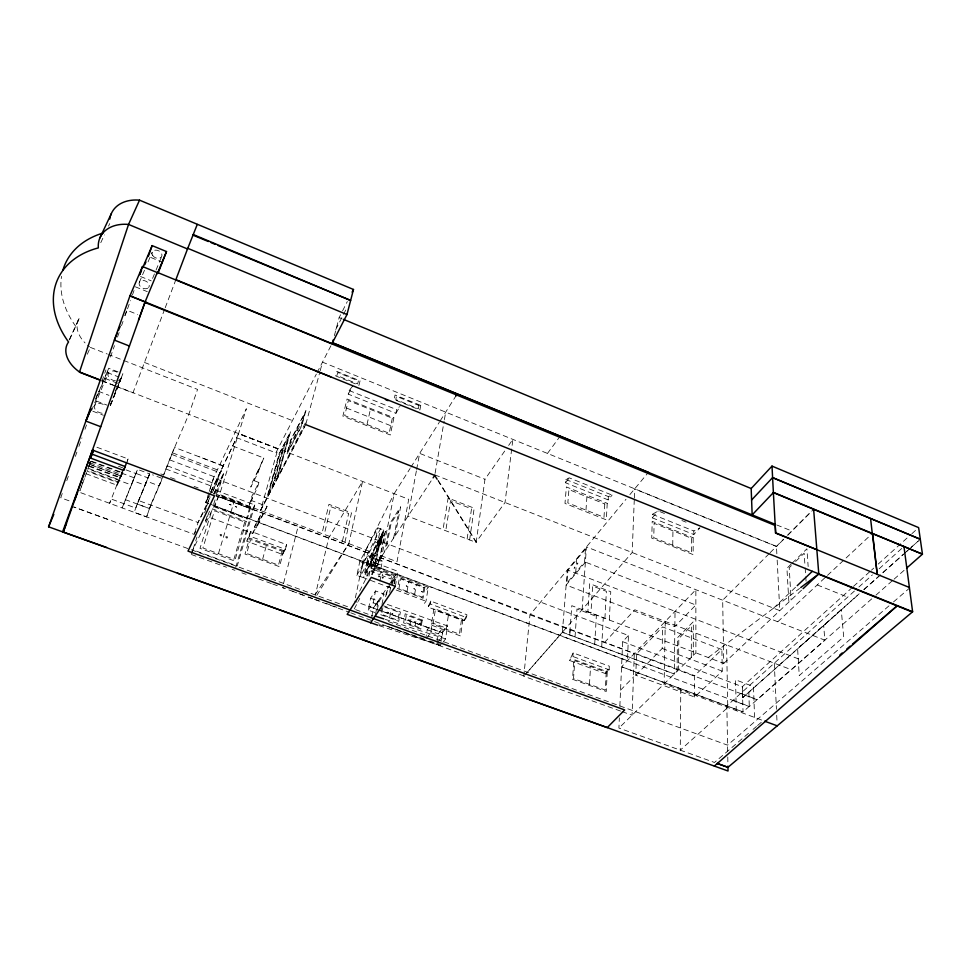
<?xml version="1.0" encoding="UTF-8"?>
<svg xmlns="http://www.w3.org/2000/svg" width="971" height="971" viewBox="0 0 971 971"><rect width="100%" height="100%" fill="white"/><g stroke="black" fill="none" stroke-linecap="round" stroke-linejoin="round"><path stroke-width="0.73" stroke-dasharray="4.86 3.64" d="M693.294 655.401L693.318 621.731L677.43 637.765L677.078 671.24M693.828 534.536L693.84 530.991L699.982 527.811L693.828 534.536L652.269 517.846L652.366 514.314L658.229 510.964L665.196 513.78M694.593 697.02L694.593 675.658L721.89 649.55L662.623 626.926L636.539 653.896L635.799 675.221L694.593 697.02L722.242 671.143L721.89 649.55M691.291 657.355L691.364 625.882L678.814 638.505L678.511 669.832M680.792 688.755L680.258 750.158L727.777 707.495L726.599 644.926M526.84 672.806L562.367 632.303L674.275 673.983L675.039 611.305L567.343 569.928L529.96 614.837L523.794 676.277L620.675 711.112M672.745 545.229L672.939 530.846M665.269 621.44L664.14 683.875L763.242 720.652M635.799 675.221L662.198 648.47L662.623 626.926M634.281 499.604L632.17 552.548L524.862 675.051M634.342 498.087L634.706 488.826M209.287 491.375L213.62 477.841L628.455 635.507L627.472 660.681L210.003 504.034M748.495 733.299L714.474 762.466L618.915 728.068L619.352 717.86M619.862 706.196L622.654 641.661L628.455 635.507M609.133 669.796L609.315 666.179L573.169 652.9L569.407 660.414L605.528 673.619L609.133 669.796L572.902 656.517L569.407 660.414M609.29 620.02L610.771 591.74L589.688 583.644L587.843 611.888M601.704 646.856L603.27 617.605L571.798 605.673L569.649 634.888M604.921 618.357L606.39 591.327L592.638 586.047L590.926 613.053M594.701 644.246L596.328 616.282M608.186 499.895L608.368 496.582L612.094 495.113L569.273 477.853L565.79 479.443L565.498 482.757L608.186 499.895L612.094 495.113M589.458 684.312L590.562 666.494M575.038 636.891L576.992 608.963L596.328 616.367M585.974 510.103L586.921 496.8M572.902 656.517L573.169 652.9M575.682 572.562L576.64 559.672M569.759 635.058L570.171 629.609M562.367 632.303L567.343 569.928L626.016 499.276M466.517 617.58L466.917 614.74L430.784 601.098L427.98 607.069L464.077 620.651L466.517 617.58L430.323 603.938L427.98 607.069M416.377 470.911L407.954 516.232L476.154 542.437L484.966 479.261L505.26 450.265M469.612 539.912L474.176 508.185L448.141 498.026L443.007 529.705M467.124 538.966L471.518 508.804L450.568 500.635L445.75 530.749M446.284 629.232L448.396 615.165M442.897 642.365L445.568 638.894L447.51 625.943L386.579 604.156M379.127 625.652L440.397 645.606L440.785 643.081M441.004 641.6L442.363 632.691L447.51 625.943M437.654 642.377L441.963 636.733L443.431 627.048L432.277 622.969L427.191 629.791L426.075 636.685M436.999 642.122L438.285 633.845L443.431 627.048M426.487 638.311L430.736 632.643L432.277 622.969M430.323 603.938L430.784 601.098M424.448 603.355L425.978 601.243L428.284 587.285L359.804 561.469L377.865 527.872L383.788 529.948L380.984 543.978L363.615 577.709L356.867 575.39L359.804 561.469M415.078 626.077L416.316 618.758M414.666 594.276L416.304 584.845M410.065 624.244L411.328 616.937M435.081 473.375L444.135 421.098M444.39 419.606L445.689 412.129M407.043 591.4L408.718 581.969M395.343 586.314L398.037 571.361L374.187 562.44L358.772 592.832M394.032 583.887L395.124 578.073L391.313 583.656M394.444 583.814L395.816 576.446L390.233 584.651M416.644 469.454L419.642 453.372L484.966 479.261M389.747 617.301L391.204 609.412M391.507 582.734L392.745 576.143L370.655 567.756L368.786 576.98M392.199 585.416L394.056 575.536L368.822 565.947L366.516 577.235M389.674 592.359L390.767 586.557M371.723 616.937L373.422 608.052L388.06 586.241M381.979 604.46L383.97 594.07L375.522 590.951L370.606 598.257L368.24 610.104L375.292 612.689M395.051 535.895L400.647 506.753L390.318 522.786L384.613 551.819M381.87 606.62L380.353 614.57L398.753 621.282L400.416 611.997L383.533 605.819M382.841 607.749L381.579 614.327L397.879 620.275L399.299 612.373L383.084 606.438M385.633 596.68L387.041 589.336L389.432 585.829M386.446 594.968L387.55 589.179L389.808 585.865M393.643 538.031L398.79 511.341L391.155 523.187L385.936 549.804M375.425 614.74L378.083 601.11L380.911 602.129M377.282 610.237L379.006 601.34L383.97 594.07M371.784 574.65L374.187 562.44M380.875 568.593L382.368 561.02L368.276 555.643L366.71 563.216L380.875 568.593L377.136 565.862L375 565.935A4.649 3.471 33.7 0 1 371.165 563.277L366.71 563.216M379.916 581.18L381.724 571.955M379.091 561.311L384.589 533.698L379.685 543.25L374.151 570.802M379.758 560.024L385.475 531.246L379.236 543.42L373.459 572.125M372.087 574.759L381.846 556.031L394.177 493.669L410.09 468.483M368.24 610.104L373.18 602.821L375.522 590.951M380.984 543.978L377.598 542.874L380.438 528.843L362.341 564.491M379.2 546.115L381.215 536.077M356.867 575.39L375 541.903L377.865 527.872M371.966 560.109L373.969 550.29M367.863 561.76L365.545 573.06L375.898 552.936L378.192 541.587L360.314 576.665L363.227 562.743M348.225 394.129L352.522 386.276L349.111 390.512L348.225 394.129L395.913 413.294L396.666 409.653L399.518 406.631M355.362 597.857L365.072 551.382L394.177 493.669M316.789 595.393L348.844 543.651L362.559 481.422L328.708 537.958L315.357 594.968M344.948 542.194L351.478 512.894L328.963 504.313L321.971 533.565M342.411 541.235L348.662 513.465L330.856 506.692L324.265 534.426M367.014 424.461L370.4 409.446M283.617 583.195L298.158 526.294L215.829 495.428M285.389 549.343L286.615 544.646L250.749 531.343L246.683 541.211L282.512 554.429L285.389 549.343L249.413 536.028L246.683 541.211M334.376 335.626L339.146 317.59L341.877 312.237M305.877 424.133L319.787 372.233M320.175 370.801L322.493 362.147L776.46 546.333L776.861 553.992M262.607 559.32L266.406 545.399M294.48 439.013L297.684 427.264M277.827 477.416L290.499 431.719L279.223 453.53L266.43 499.07M254.062 480.633L258.905 482.478L251.877 496.181L249.231 505.272L251.647 500.599L267.086 506.413L256.441 527.896L254.536 527.192L260.289 516.305M272.487 486.884L284.406 444.172M258.541 522.519L260.714 514.812L254.96 525.699L252.776 533.395L207.005 516.426L205.379 521.476L202.575 520.432M277.924 448.833L238.526 433.782M305.744 424.63L260.531 510.515L277.997 448.675M256.441 527.896L257.279 524.91M249.413 536.028L250.749 531.343M258.905 482.478L257.242 488.231L250.215 501.922M235.783 567.416L252.496 509.374L254.778 504.981L212.224 488.996L210.416 494.688M254.778 504.981L237.24 565.996L192.853 549.829L191.76 553.336L196.967 537.024M232.712 446.005L263.833 458.009L259.136 469.224M251.647 500.599L252.618 497.237M256.562 473.909L263.833 458.009M240.395 502.954L240.577 502.359L219.592 494.482M218.451 553.652L229.678 516.414M230.855 512.348L234.084 501.667M211.12 492.54L212.224 488.996M191.251 553.154L219.41 495.089L246.343 408.755L213.62 477.841L210.173 488.607M160.834 473.933L163.626 474.989L171.6 454.404L219.944 472.743L216.29 484.298L212.054 493.147L223.196 465.922L199.006 456.686M209.53 511.183L205.379 521.476M214.846 494.3L216.982 487.539M208.838 492.758L205.694 502.614L211.411 504.762M204.675 512.822L209.967 496.108M194.637 533.055L198.035 522.495L210.331 496.764M101.919 381.3L105.936 369.89M110.463 357.049L114.481 345.64M117.503 337.083L119.506 331.378M121.521 325.673L123.026 321.389M125.041 315.684L126.546 311.412M163.626 474.989L174.598 447.437L223.196 465.922M62.253 493.499L60.736 497.771L71.126 501.57M66.793 480.657L68.31 476.373M75.374 456.394L76.891 452.11M78.906 446.405L81.928 437.836M84.963 429.279L86.48 424.995M97.452 393.923L95.122 400.55L107.016 405.113M127.529 308.863L130.454 300.585M132.408 295.075L134.848 288.181M91.517 410.721L108.716 368.252L120.307 372.767M149.328 474.382L134.107 512.275L146.597 516.888L150.699 505.029L163.092 476.215M160.446 482.381L159.208 485.876L146.67 481.203L145.189 485.269L133.051 480.754L131.461 485.027L87.936 468.872M82.863 482.478L79.889 490.828L84.416 478.485M146.597 516.888L150.808 505.041M110.439 405.49L122.892 373.774L112.964 398.037M123.208 468.823L109.638 503.306L111.264 499.058L135.661 508.027L149.716 473.921L138.902 469.879M84.914 477.113L90.667 461.407L121.63 472.95M89.114 465.91L91.177 460.278M121.569 473.108L134.374 477.878L137.542 469.369L122.152 507.894L136.025 473.435L148.235 477.999M164.694 309.13L132.942 392.891L117.455 386.895M165.228 307.722L175.872 279.66M122.649 472.404L120.61 477.514L88.373 465.534L89.842 461.917M128.087 458.955L127.092 461.553L128.087 458.955L96.335 447.024M85.97 473.714L116.872 485.16L118.729 480.305M116.872 485.16L122.795 469.891M122.552 471.906L118.304 482.781L86.989 471.166M117.309 485.136L123.523 469.588M88.543 466.638L90.169 462.609M110.33 405.283L120.61 380.122M115.428 390.949L120.404 378.775A6.736 4.576 22.5 0 0 120.768 377.646M110.354 404.968L121.363 378.022M152.581 278.398L155.457 271.492M156.04 270.108L161.793 256.283M94.636 405.453L108.242 373.058M149.716 473.921L137.142 503.973L149.546 508.573M282.512 554.429L286.615 544.646M95.68 399.202L108.716 368.252M124.81 315.514L127.043 310.247L137.724 314.531M139.254 282.585L145.128 268.785M148.065 261.879L152.168 252.229M171.6 454.404L188.823 414.326L197.562 389.432L108.691 354.573M87.341 354.221L90.352 347.387A30.696 20.974 24 0 1 87.572 345.239M69.123 340.056L78.505 319.568M69.754 339.365L79.804 317.396A30.696 20.974 24 0 0 85.047 342.909M100.778 242.701L104.419 234.897M108.546 226.085L109.711 223.609M208.85 496.096L205.731 502.626L208.899 495.902M210.792 491.933L238.66 433.454L408.73 499.312L397.018 561.724L219.41 495.089M210.258 492.989L205.743 502.432L208.583 503.5M210.901 491.642L236.645 437.69L275.861 452.838L316.34 374.114M213.681 493.899L224.107 472.161L218.839 488.959L216.23 494.373M213.814 494.142L222.808 475.402L215.95 494.324M464.077 620.651L466.917 614.74M342.557 310.89L347.339 301.52M605.528 673.619L609.315 666.179M335.748 329.521L347.205 307.139M383.788 529.948L366.48 563.799L363.64 577.733L390.56 587.892M260.531 510.515L305.744 422.203M317.031 372.779L332.009 343.637M289.37 445.98L302.952 419.97M354.269 608.951L359.755 598.427M207.126 505.09L198.035 522.495L138.404 500.49M194.334 534.05L195.729 531.38M260.665 510.018L304.469 426.791M252.776 533.395L267.086 506.413M395.913 413.294L400.465 405.623M410.891 467.221L439.378 422.13M440.166 420.88L455.715 396.265M381.846 556.031L433.115 477.866M315.138 594.798L348.844 543.651M388.898 585.003L398.037 571.361M378.083 601.11L373.325 608.113L354.549 601.158M508.646 445.434L512.87 439.39L505.029 502.505L476.227 541.927L438.006 480.026M547.474 453.433L560.267 436.052M426.73 589.397L428.284 587.285M565.498 482.757L569.273 477.853M629.876 494.627L648.507 472.222M652.269 517.846L658.229 510.964M524.037 675.998L469.782 656.311M604.52 642.499L634.791 609.776L791.304 669.711L874.774 596.182M733.02 700.322L749.284 706.378L743.033 711.889L621.574 666.761L695.855 589.713L695.891 652.852L618.915 728.068M620.554 690.15L633.65 676.884M769.081 553.737L722.679 600.212L723.759 663.424L582.102 609.703L586.435 546.904L824.828 640.168L823.699 625.615L859.638 593.475M770.137 552.681L783.633 539.16M787.724 535.057L811.538 511.207M783.633 539.354L776.472 546.527L634.694 489.02M787.736 535.252L813.637 509.326M368.276 555.643L371.662 558.871A4.649 3.471 33.7 0 1 377.318 559.709A4.649 3.471 33.7 0 1 378.654 564.794L375 565.935L371.165 563.277L371.007 559.514L374.66 558.398L378.472 561.032L378.654 564.794L377.136 565.862M374.102 562.743L371.165 563.277A4.649 3.471 33.7 0 1 371.007 559.514L371.662 558.871M791.134 564.163L786.923 568.253L788.877 602.081M792.178 563.144L806.901 548.809L808.163 566.566M791.353 565.656L789.217 567.732L791.122 599.969M795.613 561.517L804.134 553.239L805.044 566.481M773.523 608.162L796.159 586.666M723.759 663.424L802.022 589.713M777.783 621.768L872.286 533.528M852.38 587.394L742.33 686.703L743.033 711.889L621.598 666.774M853.497 586.375L870.344 571.179M871.46 570.171L873.706 568.144M878.197 564.09L910.762 534.693M911.89 533.686L918.627 527.605M854.395 591.072L726.842 705.881L727.667 751.068M858.898 587.03L872.395 574.881M879.143 568.812L903.892 546.539M622.654 641.661L742.33 686.703L742.657 697.724L823.699 625.615M864.141 589.458L903.455 554.307M904.571 553.3L907.946 550.29M909.062 549.283L918.056 541.248M742.657 697.724L859.177 593.779M863.705 589.737L905.579 552.365M906.72 551.358L910.118 548.324M911.247 547.316L920.302 539.245M212.831 505.296L749.284 706.572L791.049 669.614M875.915 595.174L892.944 580.173M894.073 579.177L905.421 569.176M252.496 509.374L216.315 495.805L757.077 699.739L824.828 640.168M888.975 605.843L727.558 745.158L385.511 620.554M893.526 601.911L909.487 588.147M753.035 729.403L756.433 726.49M757.574 725.519L762.101 721.623M708.26 657.549L799.558 588.462M374.66 558.398L375.546 561.566L382.368 561.02M378.896 624.693L388.606 626.817L424.084 638.882M385.22 619.364L445.568 638.894M436.853 643.227L441.113 644.683M377.549 609.618L373.325 608.113L442.363 632.691L378.957 610.116M622.108 711.622L632.072 715.202L634.306 653.556L529.96 614.837L298.158 526.294M429.813 640.969L434.001 642.486M191.396 554.502L226.522 567.258M232.13 569.297L234.946 570.317M241.937 572.854L246.136 574.371M258.723 578.947L271.31 583.51M272.705 584.02L279.697 586.557M293.473 591.557L282.5 587.576L286.651 589.118M298.959 593.56L303.073 595.053M308.56 597.044L312.674 598.537M315.842 599.69L320.042 601.207M325.637 603.246L336.828 607.3M388.606 626.817L440.397 645.606M427.191 629.791L438.285 633.845M430.736 632.643L441.963 636.733M107.599 519.303L73.529 506.898L348.455 607.045M355.58 609.642L373.107 616.039M370.606 598.257L379.006 601.34M80.763 492.722L194.212 534.378M373.18 602.821L380.268 605.431M125.247 499.592L149.461 508.513L162.388 478.485L152.581 474.819M89.016 468.629L119.579 479.965L122.577 472.1L118.644 482.126L87.014 470.389M292.186 591.157L312.953 598.84M314.337 599.35L349.366 612.3M350.774 612.822L373.192 621.112M374.588 621.634L469.721 656.809M91.723 461.237L122.455 472.695M89.805 462.754L121.861 474.673L122.856 472.064L121.205 476.203L88.689 464.102M89.55 464.138L121.047 475.863M88.701 466.25L119.773 477.805M170.544 477.574L176.079 479.65M194.066 486.398L198.218 487.964M636.539 653.896L694.593 675.658M740.691 693.415L757.077 699.557M118.511 466.274L122.637 467.816M562.415 632.182L674.275 673.983M126.048 469.891L135.964 473.593M167.146 465.777L216.29 484.298M165.762 468.932L213.984 487.078M169.67 459.866L218.208 478.23M662.198 648.47L722.242 671.143M375 541.903L377.598 542.874M396.229 590.028L425.978 601.243M172.668 452.899L221.461 471.421M92.84 411.231L103.399 415.26M675.039 611.305L802.022 660.268M98.399 391.277L108.983 395.355M105.099 378.447L119.251 383.933M102.04 380.717L113.304 385.074M114.712 385.621L277.949 448.857M101.979 380.899L116.047 386.349M107.211 372.512L118.802 377.003M90.352 347.387L107.283 354.027M434.826 474.88L779.798 610.638L777.164 559.951M144.485 362.45L292.429 420.625M346.513 408.038L390.755 425.711M817.23 584.93L847.647 597.153M681.897 520.517L686.072 522.192M349.111 390.512L396.666 409.653M565.79 479.443L608.368 496.582M652.366 514.314L693.84 530.991M135.333 286.797L147.313 291.664M140.516 276.48L151.233 280.862M776.776 524.983L791.814 530.967M150.893 257.509L162.57 262.316M339.146 317.59L341.938 318.743M375.862 562.804L378.654 564.794M371.007 559.514L373.799 561.505M437.921 480.548L476.154 542.437M805.153 567.95L805.663 575.305M805.76 576.774L806.064 581.192M774.275 663.193L776.436 709.255M776.715 715.287L777.067 722.825M773.147 690.915L773.171 691.522M754.564 717.435L753.508 686.582L735.533 679.809L736.273 710.651M748.835 692.202L749.284 706.572M374.94 563.156L375 565.935M727.777 756.979L727.971 767.321M375.546 561.566A1.226 0.91 33.7 0 1 375.413 563.144A1.226 0.91 33.7 0 1 373.714 562.075A1.226 0.91 33.7 0 1 375.012 561.226M102.113 413.245A6.894 4.564 21.8 0 1 94.418 405.975A6.894 4.564 21.8 0 1 104.637 405.186M119.627 379.722A6.736 4.576 22.5 0 1 118.498 380.401M115.488 380.826A6.736 4.576 22.5 0 1 108.012 373.592A6.736 4.576 22.5 0 1 118.025 372.755M147.786 288.217A5.353 3.872 24.8 0 1 139.363 285.013A5.353 3.872 24.8 0 1 144.691 280.704A5.353 3.872 24.8 0 1 148.612 287.55M75.726 326.317A96.809 68.601 23.7 0 1 61.537 276.334M693.16 537.788L693.148 554.599L651.747 538.128L652.209 521.366L693.16 537.788M691.619 538.335L691.595 552.73L653.75 537.679L654.126 523.308L691.619 538.335M420.249 623.989L419.326 623.758L420.249 623.989M421.572 591.57L422.434 592.007L421.608 591.485M414.156 621.865L415.042 622.302L414.156 621.865M413.877 588.717L414.738 589.142L413.913 588.62M408.694 619.862L409.58 620.299L408.694 619.862M406.242 585.877L407.104 586.302L406.242 585.877M392.83 613.963L391.896 613.733L392.83 613.963M387.745 612.216L388.631 612.652L387.769 612.118M383.278 577.794C381.858 579.626 381.712 575.475 383.278 577.794M379.661 576.446C378.241 578.279 378.095 574.128 379.661 576.446M380.244 541.563L380.583 540.689L380.268 541.466M379.527 542.959L379.867 542.121L379.527 542.959M606.22 672.223L605.297 690.053L573.533 678.547L574.796 660.729L606.22 672.223M607.276 671.726L606.256 691.498L572.514 679.275L573.934 659.527L607.276 671.726M373.617 554.04L373.119 555.424L373.617 554.04M372.027 557.354L372.512 556.08L372.027 557.354M607.239 503.342L606.292 519.849L564.976 503.415L566.372 486.957L607.239 503.342M604.787 503.961L603.998 517.288L567.829 502.881L568.933 489.59L604.787 503.961M585.464 549.028L584.566 561.966L566.955 582.976L567.974 570.111L585.464 549.028M235.261 506.546L236.681 507.08L235.261 506.546M229.581 504.422L231.001 504.956L229.581 504.422M225.855 536.999C227.129 540.422 228.828 535.142 225.855 536.999M220.065 534.863C221.327 538.286 223.051 533.006 220.065 534.863M461.431 620.068L459.441 634.148L433.066 624.304L435.299 610.249L461.431 620.068M462.9 619.401L460.57 635.969L431.294 625.057L433.94 608.501L462.9 619.401M574.844 567.125L574.177 568.193L574.844 567.125M577.223 564.066L577.83 563.107L577.223 564.066M421.305 620.59L420.091 627.897L405.089 622.423L406.364 615.116L421.305 620.59M422.288 620.044L420.783 629.135L403.596 622.86L405.198 613.781L422.288 620.044M423.854 587.71L422.276 597.141L398.947 588.341L400.683 578.922L423.854 587.71M424.885 587.346L423.053 598.294L397.479 588.632L399.494 577.709L424.885 587.346M391.422 576.519L390.961 578.959L382.173 575.633L382.647 573.193L391.422 576.519M420.759 405.429L419.885 409.956L394.105 399.53L395.051 395.015L420.759 405.429M418.962 405.49L418.343 408.694L395.755 399.567L396.423 396.362L418.962 405.49M380.438 572.137L379.916 574.771L371.092 571.421L371.614 568.8L380.438 572.137M381.19 536.647L380.583 539.67L382.198 534.693L381.19 536.647M382.574 533.407L380.571 543.444L377.403 549.598L379.43 539.56L382.574 533.407M382.962 532.29L380.693 543.663L376.833 551.164L379.127 539.803L382.962 532.29M377.452 543.481L375.461 553.312L366.686 570.39L368.689 560.595L377.452 543.481M379.564 539.827L378.957 542.85L380.79 537.424L379.564 539.827M393.874 417.797L390.293 434.996L342.872 416.146L347.048 399.02L393.874 417.797M392.32 418.222L389.165 433.272L344.681 415.576L348.322 400.586L392.32 418.222M358.396 380.899L357.68 383.897L336.937 375.51L337.702 372.524L358.396 380.899M360.047 380.838L358.967 385.329L335.723 375.935L336.876 371.444L360.047 380.838M282.136 551.212L278.495 565.134L246.646 553.458L250.591 539.56L282.136 551.212M283.69 550.666L279.514 566.7L245.008 554.053L249.559 538.055L283.69 550.666M304.542 414.107L301.35 425.881L287.744 451.867L290.984 440.142L304.542 414.107M305.889 410.745L301.908 425.456L286.639 454.61L290.681 439.948L305.889 410.745M287.574 439.596L277.864 474.564L274.623 480.742L284.357 445.81L287.574 439.596M289.346 434.62L277.475 477.392L267.644 496.084L279.612 453.433L289.346 434.62M282.731 448.93L272.924 484.044L269.647 490.282L279.478 455.205L282.731 448.93M244.753 522.034L233.914 559.296L202.89 547.972L214.518 510.782L244.753 522.034M249.705 507.53L246.61 518.223L215.028 506.449L218.366 495.78L249.705 507.53M246.209 521.451L234.739 561.02L199.99 548.348L212.394 508.853L246.209 521.451M250.7 507.165L247.229 519.145L213.001 506.389L216.751 494.433L250.7 507.165M259.403 468.301L258.177 472.549L250.785 487.09L252.023 482.854L259.403 468.301M585.428 562.136L566.142 585.04L674.76 626.611L695.867 605.018L585.428 562.136M841.25 609.703L797.616 648.725L799.254 675.561L843.69 636.915L841.25 609.703M152.617 255.361A5.231 3.86 25.6 0 0 161.271 257.145A5.231 3.86 25.6 0 0 157.059 250.227A5.231 3.86 25.6 0 0 152.617 255.361"/><path stroke-width="1.46" d="M648.507 472.404L332.507 342.678M330.747 376.869L144.897 302.418L157.314 272.39L775.234 525.529L775.623 532.861L909.39 587.479M346.963 314.555L187.755 248.321L175.872 279.66L332.009 343.637L346.963 314.555L353.48 289.467L139.533 200.16A36.595 26.824 26.8 0 0 110.548 215.744M333.259 339.862L332.458 342.86L775.416 524.425M139.654 274.599L142.506 266.527L157.266 272.572M148.308 256.441L152.144 245.614L166.502 251.562L157.994 273.385M106.555 547.426L63.309 532.12L145.092 301.932L138.513 320.054M62.593 531.89L92.463 450.059L214.482 495.805L188.01 551.103L624.693 709.947L607.251 727.595L177.438 573.181M63.224 532.084L66.501 523.138M126.594 462.73L123.608 470.413L90.558 458.069L93.374 450.398M90.558 458.069L93.544 450.35M74.67 500.162L77.534 492.394M123.608 470.413L125.089 466.517L92.148 454.185M197.259 224.447L187.512 248.964L128.548 224.435A37.286 26.885 26.1 0 0 98.338 247.896A97.95 68.625 23.3 0 0 68.553 341.974A31.242 20.961 23.4 0 0 79.525 372.002L100.632 380.171M157.351 273.664L166.502 251.562M53.818 514.387L48.55 526.816M86.407 419.885L90.983 408.985M90.983 408.888L85.861 421.086L100.753 426.73M117.273 333.271L114.372 340.105L129.422 346.04M118.426 330.541L120.173 326.438M142.506 266.527L129.956 295.815L48.623 526.84L728.032 770.998L727.959 767.321L717.168 763.437L727.971 767.321L912.619 611.779L903.952 546.479M139.763 274.562L141.535 270.424M142.713 267.668L152.144 245.614M144.764 264.719L145.941 261.964M139.533 200.16L128.548 224.435L79.464 372.184L100.571 380.353M99.892 237.931L111.301 213.669M352.109 292.15L353.48 289.467M455.715 396.265L457.256 393.813M433.115 477.866L434.729 475.389L305.744 424.63M370.582 622.872L395.343 586.314L371.25 577.369L347.157 614.364L377.707 625.19M772.006 466.104L773.377 492.576L752.161 514.897L751.178 488.534L772.006 466.104L918.627 527.605L922.45 554.174L906.562 568.181M751.603 499.992L772.6 477.611L920.302 539.245L772.6 477.611M797.24 585.647L812.339 571.312M803.102 588.681L818.784 573.91L813.613 509.132M872.419 533.589L922.45 554.174L773.365 492.382M714.353 766.095L897.07 605.892L912.315 612.033M839.879 654.927L842.173 652.973M846.748 649.053L850.171 646.103M852.465 644.137L897.07 605.892L818.504 574.128L800.747 587.564M375.158 616.112L383.788 618.903M764.638 721.174L777.213 725.835M775.465 533.018L816.927 549.732M912.619 611.779L129.956 295.815L147.228 302.794M385.402 399.542L388.133 400.647M192.998 235.164L208.34 241.524M211.132 242.677L215.319 244.413M218.111 245.566L350.628 300.44L193.241 234.533M343.333 319.325L751.178 488.534M434.729 475.389L437.12 479.249M872.589 533.431L877.238 574.359L872.443 533.783L773.377 492.576L775.623 532.861M870.586 518.635L872.286 533.528M62.981 269.914A96.809 68.601 23.7 0 1 102.95 233.064M109.832 219.021A36.595 26.824 26.8 0 1 110.257 216.824"/></g></svg>
